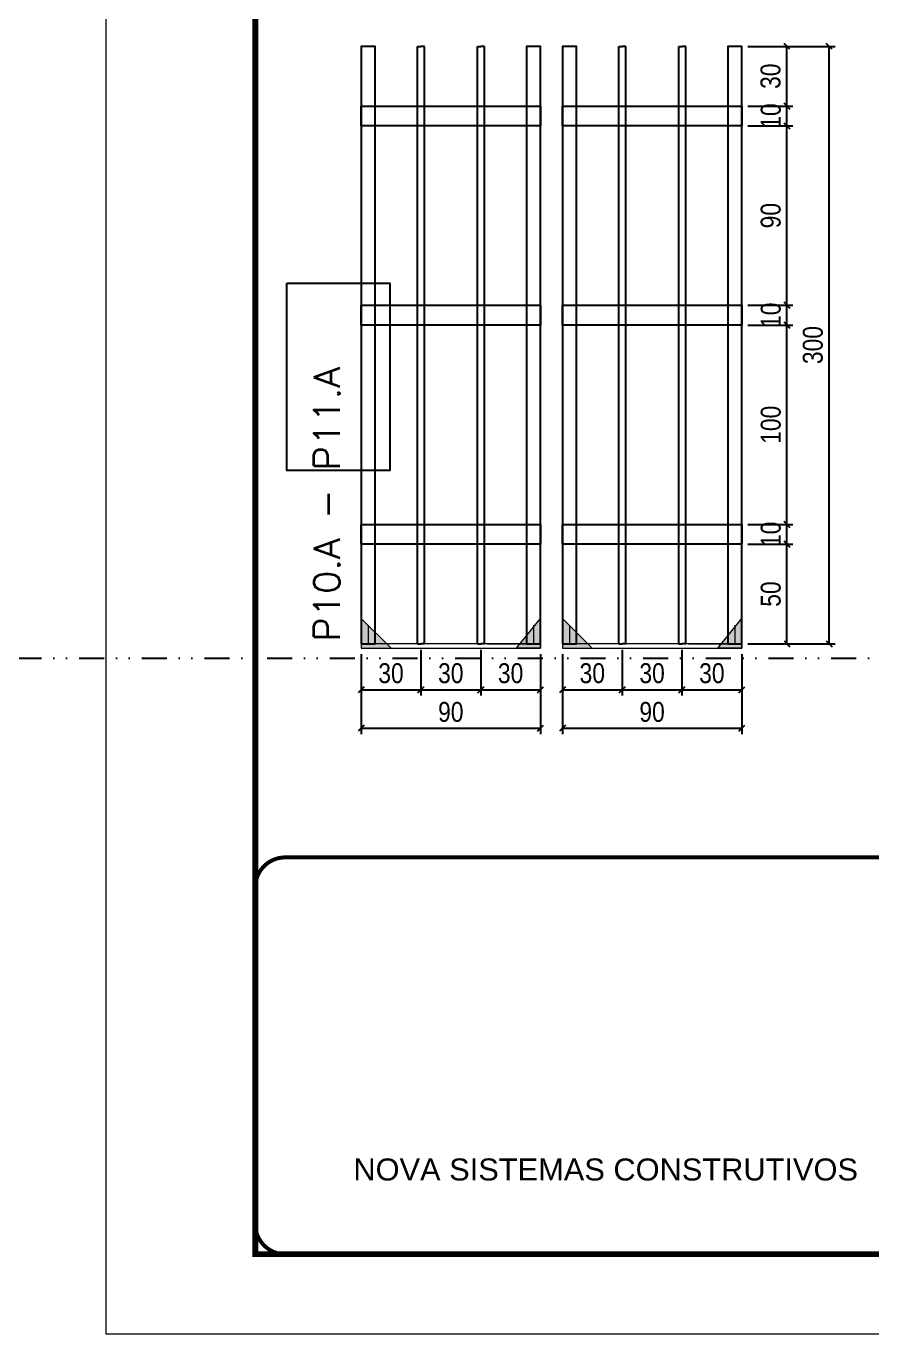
# Model space of a CAD drawing. Header units: millimetres. Extents: x 13777 to 27878, y -21631 to 6985.
# Drawn here: x 19128 to 19553, y -10145 to -9489 of the extents above; entities that cross this region are included whole.
import ezdxf

# ---------------------------------------------------------------- set-up
doc = ezdxf.new("R2010")
doc.units = ezdxf.units.MM
for name, pattern in [('CONTINUO', [0]), ('DASHED', [0.75, 0.5, -0.25]), ('DIVIDE2', [0.625, 0.25, -0.125, 0, -0.125, 0, -0.125]), ('HIDDEN', [0.375, 0.25, -0.125])]:
    doc.linetypes.add(name, pattern=pattern)
doc.layers.add('00-FELIPE', color=6, linetype='Continuous', plot=False)
for name, color, linetype in [('COTA', 241, 'Continuous'), ('Nível', 160, 'Continuous'), ('SARR_2.2x10', 60, 'Continuous'), ('SARR_3.5x7', 81, 'Continuous'), ('SARR_7x7', 40, 'Continuous')]:
    doc.layers.add(name, color=color, linetype=linetype)
for name, color, linetype, lineweight in [('Folhas', 255, 'Continuous', 9), ('Madeira', 126, 'Continuous', 18), ('Sarr 2.2x7', 40, 'Continuous', 9), ('SARRAFO DE PRESSAO', 251, 'DASHED', 9), ('Texto Seção', 7, 'Continuous', 15)]:
    doc.layers.add(name, color=color, linetype=linetype, lineweight=lineweight)
doc.styles.add('ARIAL', font='arial.ttf')
doc.styles.add('COTA TECNICA', font='techl___.ttf', dxfattribs={"height": 10})
doc.styles.add('REGUA-120', font='ROMANS.shx', dxfattribs={"height": 15})
doc.dimstyles.new('PAINEL', dxfattribs={"dimtxt": 10, "dimasz": 3, "dimexe": 3, "dimexo": 3, "dimgap": 3, "dimtad": 1, "dimdec": 1, "dimzin": 12, "dimdsep": 46, "dimtxsty": 'COTA TECNICA', "dimblk1": 'OBLIQUE', "dimblk2": 'OBLIQUE', "dimsah": 1, "dimcen": 0.9, "dimclrd": 4, "dimclre": 4, "dimclrt": 240, "dimadec": 1, "dimazin": 3, "dimtfac": 1, "dimtdec": 1, "dimtmove": 0, "dimatfit": 3, "dimfxl": 1, "dimtolj": 1, "dimtzin": 12, "dimarcsym": 0})

# ---------------------------------------------------------------- blocks, each defined once
blk = doc.blocks.new('9999999999')
at = {"color": 30, "linetype": 'CONTINUO', "const_width": 2}
blk.add_lwpolyline([(99583.98, 34230.21), (99583.98, 34414.45, 0.414214), (99568.98, 34429.45), (98228.98, 34429.45, 0.414214), (98213.98, 34414.45), (98213.98, 34245.21, 0.414214), (98228.98, 34230.21), (99583.98, 34230.21)], format="xyb", dxfattribs=at)
at = {"layer": 'Folhas'}
blk.add_lwpolyline([(98138.98, 34190.21), (99623.98, 34190.21), (99623.98, 35240.21), (98138.98, 35240.21)], close=True, dxfattribs=at)
at = {"layer": 'Folhas', "color": 30, "const_width": 3}
blk.add_lwpolyline([(98213.98, 34230.21), (99583.98, 34230.21), (99583.98, 35200.21), (98213.98, 35200.21)], close=True, dxfattribs=at)
at = {"color": 7, "linetype": 'Continuous', "ltscale": 5, "style": 'ARIAL'}
blk.add_text('NOVA SISTEMAS CONSTRUTIVOS', height=11.0592, dxfattribs=at).set_placement((98263.19, 34267.21))
blk = doc.blocks.new('_Oblique')
at = {"color": 0, "linetype": 'ByBlock', "lineweight": -2}
blk.add_line((-0.5, -0.5), (0.5, 0.5), dxfattribs=at)
blk = doc.blocks.new('*D2635')
at = {"layer": 'COTA', "color": 4, "lineweight": -2, "transparency": 16777216}
for p, q in [((19427.56, -9801.84), (19427.56, -9824.86)), ((19397.56, -9804.04), (19397.56, -9824.86)), ((19397.56, -9821.86), (19427.56, -9821.86))]:
    blk.add_line(p, q, dxfattribs=at)
at = {"layer": 'Defpoints', "color": 0, "transparency": 16777216}
for p in [(19397.56, -9801.04), (19427.56, -9798.84), (19427.56, -9821.86)]:
    blk.add_point(p, dxfattribs=at)
at = {"layer": 'COTA', "color": 4, "lineweight": -2, "transparency": 16777216, "xscale": 3, "yscale": 3, "zscale": 3, "rotation": 180}
blk.add_blockref('_Oblique', (19397.56, -9821.86), dxfattribs=at)
at = {"layer": 'COTA', "color": 4, "lineweight": -2, "transparency": 16777216, "xscale": 3, "yscale": 3, "zscale": 3}
blk.add_blockref('_Oblique', (19427.56, -9821.86), dxfattribs=at)
at = {"layer": 'COTA', "color": 240, "transparency": 16777216, "insert": (19412.56, -9813.64), "char_height": 10, "attachment_point": 5, "style": 'COTA TECNICA'}
blk.add_mtext('\\A1;30', dxfattribs=at)
blk = doc.blocks.new('*D2636')
at = {"layer": 'COTA', "color": 4, "lineweight": -2, "transparency": 16777216}
for p, q in [((19427.56, -9801.84), (19427.56, -9824.86)), ((19457.56, -9801.84), (19457.56, -9824.86)), ((19427.56, -9821.86), (19457.56, -9821.86))]:
    blk.add_line(p, q, dxfattribs=at)
at = {"layer": 'Defpoints', "color": 0, "transparency": 16777216}
for p in [(19427.56, -9798.84), (19457.56, -9798.84), (19457.56, -9821.86)]:
    blk.add_point(p, dxfattribs=at)
at = {"layer": 'COTA', "color": 4, "lineweight": -2, "transparency": 16777216, "xscale": 3, "yscale": 3, "zscale": 3, "rotation": 180}
blk.add_blockref('_Oblique', (19427.56, -9821.86), dxfattribs=at)
at = {"layer": 'COTA', "color": 4, "lineweight": -2, "transparency": 16777216, "xscale": 3, "yscale": 3, "zscale": 3}
blk.add_blockref('_Oblique', (19457.56, -9821.86), dxfattribs=at)
at = {"layer": 'COTA', "color": 240, "transparency": 16777216, "insert": (19442.56, -9813.64), "char_height": 10, "attachment_point": 5, "style": 'COTA TECNICA'}
blk.add_mtext('\\A1;30', dxfattribs=at)
blk = doc.blocks.new('*D2637')
at = {"layer": 'COTA', "color": 4, "lineweight": -2, "transparency": 16777216}
for p, q in [((19457.56, -9801.84), (19457.56, -9824.86)), ((19487.56, -9804.04), (19487.56, -9824.86)), ((19457.56, -9821.86), (19487.56, -9821.86))]:
    blk.add_line(p, q, dxfattribs=at)
at = {"layer": 'Defpoints', "color": 0, "transparency": 16777216}
for p in [(19457.56, -9798.84), (19487.56, -9801.04), (19487.56, -9821.86)]:
    blk.add_point(p, dxfattribs=at)
at = {"layer": 'COTA', "color": 4, "lineweight": -2, "transparency": 16777216, "xscale": 3, "yscale": 3, "zscale": 3, "rotation": 180}
blk.add_blockref('_Oblique', (19457.56, -9821.86), dxfattribs=at)
at = {"layer": 'COTA', "color": 4, "lineweight": -2, "transparency": 16777216, "xscale": 3, "yscale": 3, "zscale": 3}
blk.add_blockref('_Oblique', (19487.56, -9821.86), dxfattribs=at)
at = {"layer": 'COTA', "color": 240, "transparency": 16777216, "insert": (19472.56, -9813.64), "char_height": 10, "attachment_point": 5, "style": 'COTA TECNICA'}
blk.add_mtext('\\A1;30', dxfattribs=at)
blk = doc.blocks.new('*D2638')
at = {"layer": 'COTA', "color": 4, "lineweight": -2, "transparency": 16777216}
for p, q in [((19397.56, -9804.04), (19397.56, -9844.22)), ((19487.56, -9804.04), (19487.56, -9844.22)), ((19397.56, -9841.22), (19487.56, -9841.22))]:
    blk.add_line(p, q, dxfattribs=at)
at = {"layer": 'Defpoints', "color": 0, "transparency": 16777216}
for p in [(19397.56, -9801.04), (19487.56, -9801.04), (19487.56, -9841.22)]:
    blk.add_point(p, dxfattribs=at)
at = {"layer": 'COTA', "color": 4, "lineweight": -2, "transparency": 16777216, "xscale": 3, "yscale": 3, "zscale": 3, "rotation": 180}
blk.add_blockref('_Oblique', (19397.56, -9841.22), dxfattribs=at)
at = {"layer": 'COTA', "color": 4, "lineweight": -2, "transparency": 16777216, "xscale": 3, "yscale": 3, "zscale": 3}
blk.add_blockref('_Oblique', (19487.56, -9841.22), dxfattribs=at)
at = {"layer": 'COTA', "color": 240, "transparency": 16777216, "insert": (19442.56, -9833.09), "char_height": 10, "attachment_point": 5, "style": 'COTA TECNICA'}
blk.add_mtext('\\A1;90', dxfattribs=at)
blk = doc.blocks.new('*D2625')
at = {"layer": 'COTA', "color": 4, "lineweight": -2, "transparency": 16777216}
for p, q in [((19490.56, -9748.84), (19513.26, -9748.84)), ((19510.26, -9798.84), (19510.26, -9748.84)), ((19490.56, -9798.84), (19513.26, -9798.84))]:
    blk.add_line(p, q, dxfattribs=at)
at = {"layer": 'Defpoints', "color": 0, "transparency": 16777216}
for p in [(19487.56, -9748.84), (19510.26, -9748.84), (19487.56, -9798.84)]:
    blk.add_point(p, dxfattribs=at)
at = {"layer": 'COTA', "color": 4, "lineweight": -2, "transparency": 16777216, "xscale": 3, "yscale": 3, "zscale": 3}
for p, rotation in [((19510.26, -9748.84), 90), ((19510.26, -9798.84), 270)]:
    blk.add_blockref('_Oblique', p, dxfattribs=dict(at, rotation=rotation))
at = {"layer": 'COTA', "color": 240, "transparency": 16777216, "insert": (19502.15, -9773.84), "char_height": 10, "attachment_point": 5, "rotation": 90, "style": 'COTA TECNICA'}
blk.add_mtext('\\A1;50', dxfattribs=at)
blk = doc.blocks.new('*D2626')
at = {"layer": 'COTA', "color": 4, "lineweight": -2, "transparency": 16777216}
for p, q in [((19490.56, -9738.84), (19513.26, -9738.84)), ((19510.26, -9748.84), (19510.26, -9738.84)), ((19490.56, -9748.84), (19513.26, -9748.84))]:
    blk.add_line(p, q, dxfattribs=at)
at = {"layer": 'Defpoints', "color": 0, "transparency": 16777216}
for p in [(19487.56, -9738.84), (19510.26, -9738.84), (19487.56, -9748.84)]:
    blk.add_point(p, dxfattribs=at)
at = {"layer": 'COTA', "color": 4, "lineweight": -2, "transparency": 16777216, "xscale": 3, "yscale": 3, "zscale": 3}
for p, rotation in [((19510.26, -9738.84), 90), ((19510.26, -9748.84), 270)]:
    blk.add_blockref('_Oblique', p, dxfattribs=dict(at, rotation=rotation))
at = {"layer": 'COTA', "color": 240, "transparency": 16777216, "insert": (19502.16, -9743.84), "char_height": 10, "attachment_point": 5, "rotation": 90, "style": 'COTA TECNICA'}
blk.add_mtext('\\A1;10', dxfattribs=at)
blk = doc.blocks.new('*D2627')
at = {"layer": 'COTA', "color": 4, "lineweight": -2, "transparency": 16777216}
for p, q in [((19490.56, -9638.84), (19513.26, -9638.84)), ((19510.26, -9738.84), (19510.26, -9638.84)), ((19490.56, -9738.84), (19513.26, -9738.84))]:
    blk.add_line(p, q, dxfattribs=at)
at = {"layer": 'Defpoints', "color": 0, "transparency": 16777216}
for p in [(19487.56, -9638.84), (19510.26, -9638.84), (19487.56, -9738.84)]:
    blk.add_point(p, dxfattribs=at)
at = {"layer": 'COTA', "color": 4, "lineweight": -2, "transparency": 16777216, "xscale": 3, "yscale": 3, "zscale": 3}
for p, rotation in [((19510.26, -9638.84), 90), ((19510.26, -9738.84), 270)]:
    blk.add_blockref('_Oblique', p, dxfattribs=dict(at, rotation=rotation))
at = {"layer": 'COTA', "color": 240, "transparency": 16777216, "insert": (19502.16, -9688.84), "char_height": 10, "attachment_point": 5, "rotation": 90, "style": 'COTA TECNICA'}
blk.add_mtext('\\A1;100', dxfattribs=at)
blk = doc.blocks.new('*D2628')
at = {"layer": 'COTA', "color": 4, "lineweight": -2, "transparency": 16777216}
for p, q in [((19490.56, -9628.84), (19513.26, -9628.84)), ((19510.26, -9638.84), (19510.26, -9628.84)), ((19490.56, -9638.84), (19513.26, -9638.84))]:
    blk.add_line(p, q, dxfattribs=at)
at = {"layer": 'Defpoints', "color": 0, "transparency": 16777216}
for p in [(19487.56, -9628.84), (19510.26, -9628.84), (19487.56, -9638.84)]:
    blk.add_point(p, dxfattribs=at)
at = {"layer": 'COTA', "color": 4, "lineweight": -2, "transparency": 16777216, "xscale": 3, "yscale": 3, "zscale": 3}
for p, rotation in [((19510.26, -9628.84), 90), ((19510.26, -9638.84), 270)]:
    blk.add_blockref('_Oblique', p, dxfattribs=dict(at, rotation=rotation))
at = {"layer": 'COTA', "color": 240, "transparency": 16777216, "insert": (19502.16, -9633.84), "char_height": 10, "attachment_point": 5, "rotation": 90, "style": 'COTA TECNICA'}
blk.add_mtext('\\A1;10', dxfattribs=at)
blk = doc.blocks.new('*D2629')
at = {"layer": 'COTA', "color": 4, "lineweight": -2, "transparency": 16777216}
for p, q in [((19490.56, -9538.81), (19513.26, -9538.81)), ((19510.26, -9628.84), (19510.26, -9538.81)), ((19490.56, -9628.84), (19513.26, -9628.84))]:
    blk.add_line(p, q, dxfattribs=at)
at = {"layer": 'Defpoints', "color": 0, "transparency": 16777216}
for p in [(19487.56, -9538.81), (19510.26, -9538.81), (19487.56, -9628.84)]:
    blk.add_point(p, dxfattribs=at)
at = {"layer": 'COTA', "color": 4, "lineweight": -2, "transparency": 16777216, "xscale": 3, "yscale": 3, "zscale": 3}
for p, rotation in [((19510.26, -9538.81), 90), ((19510.26, -9628.84), 270)]:
    blk.add_blockref('_Oblique', p, dxfattribs=dict(at, rotation=rotation))
at = {"layer": 'COTA', "color": 240, "transparency": 16777216, "insert": (19502.13, -9583.82), "char_height": 10, "attachment_point": 5, "rotation": 90, "style": 'COTA TECNICA'}
blk.add_mtext('\\A1;90', dxfattribs=at)
blk = doc.blocks.new('*D2630')
at = {"layer": 'COTA', "color": 4, "lineweight": -2, "transparency": 16777216}
for p, q in [((19490.56, -9528.81), (19513.26, -9528.81)), ((19510.26, -9538.81), (19510.26, -9528.81)), ((19490.56, -9538.81), (19513.26, -9538.81))]:
    blk.add_line(p, q, dxfattribs=at)
at = {"layer": 'Defpoints', "color": 0, "transparency": 16777216}
for p in [(19487.56, -9528.81), (19510.26, -9528.81), (19487.56, -9538.81)]:
    blk.add_point(p, dxfattribs=at)
at = {"layer": 'COTA', "color": 4, "lineweight": -2, "transparency": 16777216, "xscale": 3, "yscale": 3, "zscale": 3}
for p, rotation in [((19510.26, -9528.81), 90), ((19510.26, -9538.81), 270)]:
    blk.add_blockref('_Oblique', p, dxfattribs=dict(at, rotation=rotation))
at = {"layer": 'COTA', "color": 240, "transparency": 16777216, "insert": (19502.16, -9533.81), "char_height": 10, "attachment_point": 5, "rotation": 90, "style": 'COTA TECNICA'}
blk.add_mtext('\\A1;10', dxfattribs=at)
blk = doc.blocks.new('*D2631')
at = {"layer": 'COTA', "color": 4, "lineweight": -2, "transparency": 16777216}
for p, q in [((19326.56, -9801.84), (19326.56, -9824.86)), ((19296.56, -9804.04), (19296.56, -9824.86)), ((19296.56, -9821.86), (19326.56, -9821.86))]:
    blk.add_line(p, q, dxfattribs=at)
at = {"layer": 'Defpoints', "color": 0, "transparency": 16777216}
for p in [(19296.56, -9801.04), (19326.56, -9798.84), (19326.56, -9821.86)]:
    blk.add_point(p, dxfattribs=at)
at = {"layer": 'COTA', "color": 4, "lineweight": -2, "transparency": 16777216, "xscale": 3, "yscale": 3, "zscale": 3, "rotation": 180}
blk.add_blockref('_Oblique', (19296.56, -9821.86), dxfattribs=at)
at = {"layer": 'COTA', "color": 4, "lineweight": -2, "transparency": 16777216, "xscale": 3, "yscale": 3, "zscale": 3}
blk.add_blockref('_Oblique', (19326.56, -9821.86), dxfattribs=at)
at = {"layer": 'COTA', "color": 240, "transparency": 16777216, "insert": (19311.56, -9813.64), "char_height": 10, "attachment_point": 5, "style": 'COTA TECNICA'}
blk.add_mtext('\\A1;30', dxfattribs=at)
blk = doc.blocks.new('*D2632')
at = {"layer": 'COTA', "color": 4, "lineweight": -2, "transparency": 16777216}
for p, q in [((19326.56, -9801.84), (19326.56, -9824.86)), ((19356.56, -9801.84), (19356.56, -9824.86)), ((19326.56, -9821.86), (19356.56, -9821.86))]:
    blk.add_line(p, q, dxfattribs=at)
at = {"layer": 'Defpoints', "color": 0, "transparency": 16777216}
for p in [(19326.56, -9798.84), (19356.56, -9798.84), (19356.56, -9821.86)]:
    blk.add_point(p, dxfattribs=at)
at = {"layer": 'COTA', "color": 4, "lineweight": -2, "transparency": 16777216, "xscale": 3, "yscale": 3, "zscale": 3, "rotation": 180}
blk.add_blockref('_Oblique', (19326.56, -9821.86), dxfattribs=at)
at = {"layer": 'COTA', "color": 4, "lineweight": -2, "transparency": 16777216, "xscale": 3, "yscale": 3, "zscale": 3}
blk.add_blockref('_Oblique', (19356.56, -9821.86), dxfattribs=at)
at = {"layer": 'COTA', "color": 240, "transparency": 16777216, "insert": (19341.56, -9813.64), "char_height": 10, "attachment_point": 5, "style": 'COTA TECNICA'}
blk.add_mtext('\\A1;30', dxfattribs=at)
blk = doc.blocks.new('*D2633')
at = {"layer": 'COTA', "color": 4, "lineweight": -2, "transparency": 16777216}
for p, q in [((19356.56, -9801.84), (19356.56, -9824.86)), ((19386.56, -9804.04), (19386.56, -9824.86)), ((19356.56, -9821.86), (19386.56, -9821.86))]:
    blk.add_line(p, q, dxfattribs=at)
at = {"layer": 'Defpoints', "color": 0, "transparency": 16777216}
for p in [(19356.56, -9798.84), (19386.56, -9801.04), (19386.56, -9821.86)]:
    blk.add_point(p, dxfattribs=at)
at = {"layer": 'COTA', "color": 4, "lineweight": -2, "transparency": 16777216, "xscale": 3, "yscale": 3, "zscale": 3, "rotation": 180}
blk.add_blockref('_Oblique', (19356.56, -9821.86), dxfattribs=at)
at = {"layer": 'COTA', "color": 4, "lineweight": -2, "transparency": 16777216, "xscale": 3, "yscale": 3, "zscale": 3}
blk.add_blockref('_Oblique', (19386.56, -9821.86), dxfattribs=at)
at = {"layer": 'COTA', "color": 240, "transparency": 16777216, "insert": (19371.56, -9813.64), "char_height": 10, "attachment_point": 5, "style": 'COTA TECNICA'}
blk.add_mtext('\\A1;30', dxfattribs=at)
blk = doc.blocks.new('*D2634')
at = {"layer": 'COTA', "color": 4, "lineweight": -2, "transparency": 16777216}
for p, q in [((19296.56, -9804.04), (19296.56, -9844.22)), ((19386.56, -9804.04), (19386.56, -9844.22)), ((19296.56, -9841.22), (19386.56, -9841.22))]:
    blk.add_line(p, q, dxfattribs=at)
at = {"layer": 'Defpoints', "color": 0, "transparency": 16777216}
for p in [(19296.56, -9801.04), (19386.56, -9801.04), (19386.56, -9841.22)]:
    blk.add_point(p, dxfattribs=at)
at = {"layer": 'COTA', "color": 4, "lineweight": -2, "transparency": 16777216, "xscale": 3, "yscale": 3, "zscale": 3, "rotation": 180}
blk.add_blockref('_Oblique', (19296.56, -9841.22), dxfattribs=at)
at = {"layer": 'COTA', "color": 4, "lineweight": -2, "transparency": 16777216, "xscale": 3, "yscale": 3, "zscale": 3}
blk.add_blockref('_Oblique', (19386.56, -9841.22), dxfattribs=at)
at = {"layer": 'COTA', "color": 240, "transparency": 16777216, "insert": (19341.56, -9833.09), "char_height": 10, "attachment_point": 5, "style": 'COTA TECNICA'}
blk.add_mtext('\\A1;90', dxfattribs=at)
blk = doc.blocks.new('*D2639')
at = {"layer": 'COTA', "color": 4, "lineweight": -2, "transparency": 16777216}
for p, q in [((19490.56, -9498.81), (19534.48, -9498.81)), ((19531.48, -9798.84), (19531.48, -9498.81)), ((19490.56, -9798.84), (19534.48, -9798.84))]:
    blk.add_line(p, q, dxfattribs=at)
at = {"layer": 'Defpoints', "color": 0, "transparency": 16777216}
for p in [(19487.56, -9498.81), (19531.48, -9498.81), (19487.56, -9798.84)]:
    blk.add_point(p, dxfattribs=at)
at = {"layer": 'COTA', "color": 4, "lineweight": -2, "transparency": 16777216, "xscale": 3, "yscale": 3, "zscale": 3}
for p, rotation in [((19531.48, -9498.81), 90), ((19531.48, -9798.84), 270)]:
    blk.add_blockref('_Oblique', p, dxfattribs=dict(at, rotation=rotation))
at = {"layer": 'COTA', "color": 240, "transparency": 16777216, "insert": (19523.26, -9648.82), "char_height": 10, "attachment_point": 5, "rotation": 90, "style": 'COTA TECNICA'}
blk.add_mtext('\\A1;300', dxfattribs=at)
blk = doc.blocks.new('*D2640')
at = {"layer": 'COTA', "color": 4, "lineweight": -2, "transparency": 16777216}
for p, q in [((19490.56, -9498.81), (19513.26, -9498.81)), ((19510.26, -9528.81), (19510.26, -9498.81)), ((19490.56, -9528.81), (19513.26, -9528.81))]:
    blk.add_line(p, q, dxfattribs=at)
at = {"layer": 'Defpoints', "color": 0, "transparency": 16777216}
for p in [(19487.56, -9498.81), (19510.26, -9498.81), (19487.56, -9528.81)]:
    blk.add_point(p, dxfattribs=at)
at = {"layer": 'COTA', "color": 4, "lineweight": -2, "transparency": 16777216, "xscale": 3, "yscale": 3, "zscale": 3}
for p, rotation in [((19510.26, -9498.81), 90), ((19510.26, -9528.81), 270)]:
    blk.add_blockref('_Oblique', p, dxfattribs=dict(at, rotation=rotation))
at = {"layer": 'COTA', "color": 240, "transparency": 16777216, "insert": (19502.04, -9513.81), "char_height": 10, "attachment_point": 5, "rotation": 90, "style": 'COTA TECNICA'}
blk.add_mtext('\\A1;30', dxfattribs=at)

msp = doc.modelspace()

# ---------------------------------------------------------------- hatches: boundary and pattern name
at = {"layer": 'Madeira'}
h = msp.add_hatch(color=252, dxfattribs=at)
h.dxf.hatch_style = 2
h.paths.add_polyline_path([(19296.56, -9786.04), (19296.56, -9801.04), (19311.56, -9801.04)])
h = msp.add_hatch(color=252, dxfattribs=at)
h.dxf.hatch_style = 2
h.paths.add_polyline_path([(19386.56, -9786.04), (19386.56, -9801.04), (19374.56, -9801.04)])
h = msp.add_hatch(color=252, dxfattribs=at)
h.dxf.hatch_style = 2
h.paths.add_polyline_path([(19397.56, -9786.04), (19397.56, -9801.04), (19412.56, -9801.04)])
h = msp.add_hatch(color=252, dxfattribs=at)
h.dxf.hatch_style = 2
h.paths.add_polyline_path([(19487.56, -9786.04), (19487.56, -9801.04), (19475.56, -9801.04)])

# ---------------------------------------------------------------- linework, layer by layer
at = {"layer": '00-FELIPE'}
msp.add_lwpolyline([(19259.27, -9617.65), (19310.93, -9617.65), (19310.93, -9711.72), (19259.27, -9711.72)], close=True, dxfattribs=at)
at = {"layer": 'Madeira', "color": 250, "linetype": 'HIDDEN'}
for p, q in [((19300.06, -9789.54), (19300.06, -9798.84)), ((19383.06, -9789.54), (19383.06, -9798.84)), ((19401.06, -9789.54), (19401.06, -9798.84)), ((19484.06, -9789.54), (19484.06, -9798.84)), ((19306.4, -9798.84), (19296.56, -9798.84)), ((19306.4, -9798.84), (19296.56, -9798.84)), ((19376.73, -9798.84), (19386.56, -9798.84)), ((19376.73, -9798.84), (19386.56, -9798.84)), ((19407.4, -9798.84), (19397.56, -9798.84)), ((19407.4, -9798.84), (19397.56, -9798.84)), ((19477.73, -9798.84), (19487.56, -9798.84)), ((19477.73, -9798.84), (19487.56, -9798.84))]:
    msp.add_line(p, q, dxfattribs=at)
at = {"layer": 'Madeira', "color": 1, "linetype": 'HIDDEN'}
for p, q in [((19300.06, -9789.54), (19300.06, -9798.84)), ((19383.06, -9789.54), (19383.06, -9798.84)), ((19401.06, -9789.54), (19401.06, -9798.84)), ((19484.06, -9789.54), (19484.06, -9798.84)), ((19303.56, -9793.04), (19303.56, -9798.84)), ((19404.56, -9793.04), (19404.56, -9798.84)), ((19312.36, -9798.84), (19296.56, -9798.84)), ((19359.76, -9798.84), (19386.56, -9798.84)), ((19413.36, -9798.84), (19397.56, -9798.84)), ((19460.76, -9798.84), (19487.56, -9798.84))]:
    msp.add_line(p, q, dxfattribs=at)
at = {"layer": 'Madeira', "color": 250}
for p, q in [((19296.56, -9798.84), (19296.56, -9801.04)), ((19296.56, -9798.84), (19296.56, -9801.04)), ((19296.56, -9798.84), (19296.56, -9801.04)), ((19397.56, -9798.84), (19397.56, -9801.04)), ((19397.56, -9798.84), (19397.56, -9801.04)), ((19397.56, -9798.84), (19397.56, -9801.04))]:
    msp.add_line(p, q, dxfattribs=at)
at = {"layer": 'Madeira', "color": 0}
for points in [[(19296.56, -9786.04), (19296.56, -9801.04), (19311.56, -9801.04), (19296.56, -9786.04)], [(19386.56, -9786.04), (19386.56, -9801.04), (19374.56, -9801.04), (19386.56, -9786.04)], [(19397.56, -9786.04), (19397.56, -9801.04), (19412.56, -9801.04), (19397.56, -9786.04)], [(19487.56, -9786.04), (19487.56, -9801.04), (19475.56, -9801.04), (19487.56, -9786.04)]]:
    msp.add_lwpolyline(points, dxfattribs=at)
at = {"layer": 'Nível', "color": 4, "linetype": 'DIVIDE2', "ltscale": 50}
msp.add_line((13777.11, -9806.04), (21531.15, -9806.04), dxfattribs=at)
at = {"layer": 'Sarr 2.2x7'}
for p, q in [((19296.56, -9798.84), (19296.56, -9801.04)), ((19386.56, -9801.04), (19386.56, -9798.84)), ((19397.56, -9798.84), (19397.56, -9801.04)), ((19487.56, -9801.04), (19487.56, -9798.84))]:
    msp.add_line(p, q, dxfattribs=at)
for points in [[(19386.56, -9798.84), (19296.56, -9798.84), (19296.56, -9801.04), (19386.56, -9801.04)], [(19487.56, -9798.84), (19397.56, -9798.84), (19397.56, -9801.04), (19487.56, -9801.04)]]:
    msp.add_lwpolyline(points, close=True, dxfattribs=at)
at = {"layer": 'SARR_2.2x10'}
for points in [[(19296.56, -9528.81), (19386.56, -9528.81), (19386.56, -9538.81), (19296.56, -9538.81)], [(19397.56, -9528.81), (19487.56, -9528.81), (19487.56, -9538.81), (19397.56, -9538.81)], [(19296.56, -9628.84), (19386.56, -9628.84), (19386.56, -9638.84), (19296.56, -9638.84)], [(19397.56, -9628.84), (19487.56, -9628.84), (19487.56, -9638.84), (19397.56, -9638.84)], [(19296.56, -9738.84), (19386.56, -9738.84), (19386.56, -9748.84), (19296.56, -9748.84)], [(19397.56, -9738.84), (19487.56, -9738.84), (19487.56, -9748.84), (19397.56, -9748.84)]]:
    msp.add_lwpolyline(points, close=True, dxfattribs=at)
at = {"layer": 'SARR_3.5x7'}
for p, q in [((19324.81, -9798.84), (19324.81, -9498.81)), ((19324.81, -9498.81), (19326.56, -9498.81)), ((19328.31, -9498.81), (19326.56, -9498.81)), ((19328.31, -9798.84), (19328.31, -9498.81)), ((19354.94, -9798.84), (19354.94, -9498.81)), ((19354.94, -9498.81), (19356.69, -9498.81)), ((19358.44, -9498.81), (19356.69, -9498.81)), ((19358.44, -9798.84), (19358.44, -9498.81)), ((19425.81, -9798.84), (19425.81, -9498.81)), ((19425.81, -9498.81), (19427.56, -9498.81)), ((19429.31, -9498.81), (19427.56, -9498.81)), ((19429.31, -9798.84), (19429.31, -9498.81)), ((19455.94, -9798.84), (19455.94, -9498.81)), ((19455.94, -9498.81), (19457.69, -9498.81)), ((19459.44, -9498.81), (19457.69, -9498.81)), ((19459.44, -9798.84), (19459.44, -9498.81)), ((19324.81, -9798.84), (19326.56, -9798.84)), ((19328.31, -9798.84), (19326.56, -9798.84)), ((19354.94, -9798.84), (19356.69, -9798.84)), ((19358.44, -9798.84), (19356.69, -9798.84)), ((19425.81, -9798.84), (19427.56, -9798.84)), ((19429.31, -9798.84), (19427.56, -9798.84)), ((19455.94, -9798.84), (19457.69, -9798.84)), ((19459.44, -9798.84), (19457.69, -9798.84))]:
    msp.add_line(p, q, dxfattribs=at)
at = {"layer": 'SARR_7x7'}
for points in [[(19296.56, -9798.84), (19303.56, -9798.84), (19303.56, -9498.81), (19296.56, -9498.81)], [(19379.56, -9798.84), (19386.56, -9798.84), (19386.56, -9498.81), (19379.56, -9498.81)], [(19397.56, -9798.84), (19404.56, -9798.84), (19404.56, -9498.81), (19397.56, -9498.81)], [(19480.56, -9798.84), (19487.56, -9798.84), (19487.56, -9498.81), (19480.56, -9498.81)]]:
    msp.add_lwpolyline(points, close=True, dxfattribs=at)

# ---------------------------------------------------------------- block references
at = {"layer": 'SARRAFO DE PRESSAO', "color": 6, "linetype": 'ByBlock'}
msp.add_blockref('9999999999', (-78970.51, -44335.53), dxfattribs=at)

# ---------------------------------------------------------------- texts
at = {"layer": 'Texto Seção', "style": 'REGUA-120', "width": 1.05}
msp.add_text('P10.A - P11.A', height=13, rotation=90, dxfattribs=at).set_placement((19285.88, -9797.74))

# ---------------------------------------------------------------- dimensions: what is measured, and where the dimension line sits
at = {"layer": 'COTA'}
for base, p1, p2, picture, middle in [((19531.48, -9498.81), (19487.56, -9798.84), (19487.56, -9498.81), '*D2639', (19523.26, -9648.82)), ((19510.26, -9498.81), (19487.56, -9528.81), (19487.56, -9498.81), '*D2640', (19502.04, -9513.81)), ((19510.26, -9538.81), (19487.56, -9628.84), (19487.56, -9538.81), '*D2629', (19502.13, -9583.82)), ((19510.26, -9638.84), (19487.56, -9738.84), (19487.56, -9638.84), '*D2627', (19502.16, -9688.84)), ((19510.26, -9748.84), (19487.56, -9798.84), (19487.56, -9748.84), '*D2625', (19502.15, -9773.84))]:
    dim = msp.add_linear_dim(base=base, p1=p1, p2=p2, angle=90, dimstyle='PAINEL', override={"dimtmove": 1}, dxfattribs=at)
    dim.commit()
    dim.dimension.update_dxf_attribs({"geometry": picture, "text_midpoint": middle})
for base, p1, p2, picture, middle in [((19510.26, -9528.81), (19487.56, -9538.81), (19487.56, -9528.81), '*D2630', (19510.26, -9533.81)), ((19510.26, -9628.84), (19487.56, -9638.84), (19487.56, -9628.84), '*D2628', (19510.26, -9633.84)), ((19510.26, -9738.84), (19487.56, -9748.84), (19487.56, -9738.84), '*D2626', (19510.26, -9743.84))]:
    dim = msp.add_linear_dim(base=base, p1=p1, p2=p2, angle=90, dimstyle='PAINEL', override={"dimtmove": 1}, dxfattribs=at)
    dim.commit()
    dim.dimension.update_dxf_attribs({"geometry": picture, "text_midpoint": middle, "dimtype": 160})
for base, p1, p2, picture, middle in [((19326.56, -9821.86), (19296.56, -9801.04), (19326.56, -9798.84), '*D2631', (19311.56, -9813.64)), ((19386.56, -9841.22), (19296.56, -9801.04), (19386.56, -9801.04), '*D2634', (19341.56, -9833.09)), ((19356.56, -9821.86), (19326.56, -9798.84), (19356.56, -9798.84), '*D2632', (19341.56, -9813.64)), ((19386.56, -9821.86), (19356.56, -9798.84), (19386.56, -9801.04), '*D2633', (19371.56, -9813.64)), ((19427.56, -9821.86), (19397.56, -9801.04), (19427.56, -9798.84), '*D2635', (19412.56, -9813.64)), ((19487.56, -9841.22), (19397.56, -9801.04), (19487.56, -9801.04), '*D2638', (19442.56, -9833.09)), ((19457.56, -9821.86), (19427.56, -9798.84), (19457.56, -9798.84), '*D2636', (19442.56, -9813.64)), ((19487.56, -9821.86), (19457.56, -9798.84), (19487.56, -9801.04), '*D2637', (19472.56, -9813.64))]:
    dim = msp.add_linear_dim(base=base, p1=p1, p2=p2, dimstyle='PAINEL', override={"dimtmove": 1}, dxfattribs=at)
    dim.commit()
    dim.dimension.update_dxf_attribs({"geometry": picture, "text_midpoint": middle})

doc.saveas('drawing.dxf')
